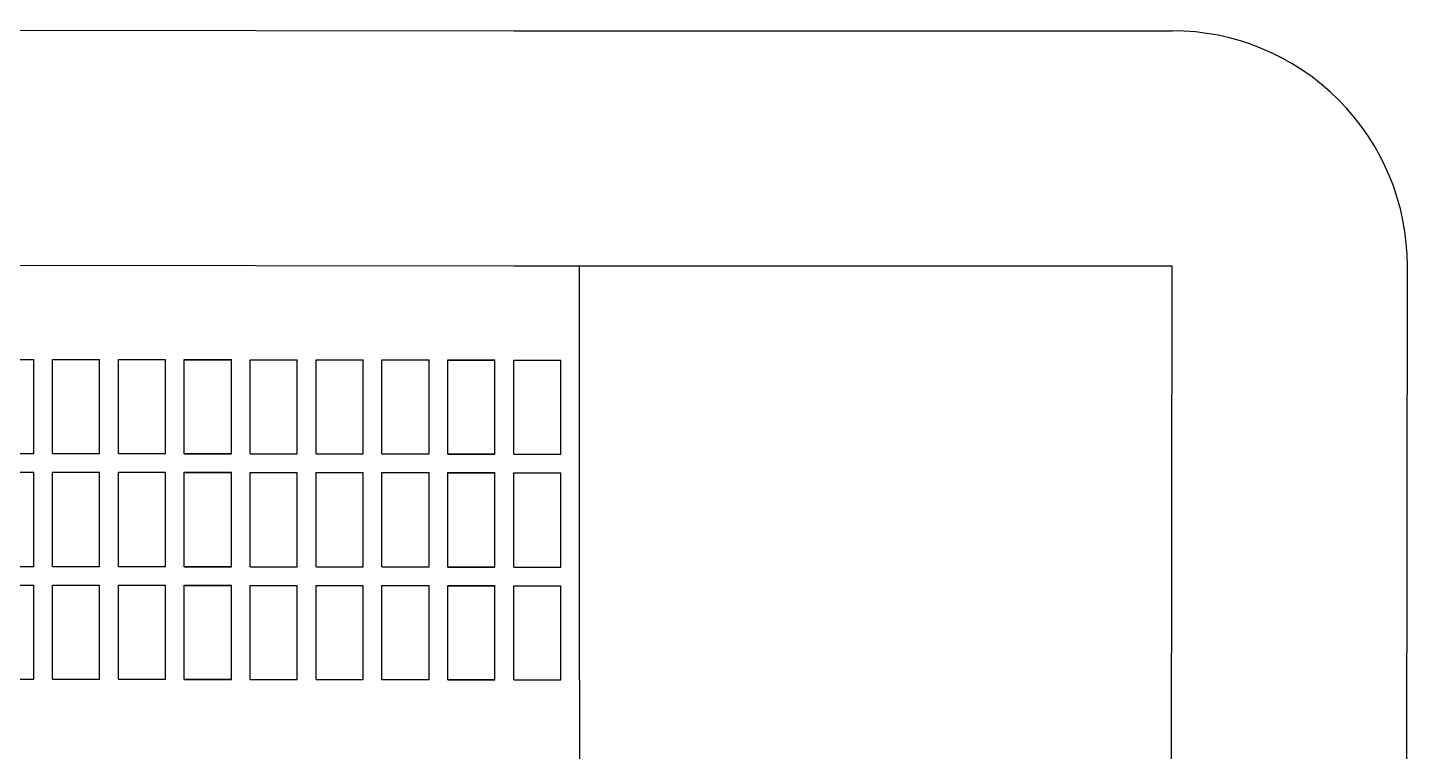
# Model space of a CAD drawing. Header units: millimetres. Extents: x 426 to 1302, y -791 to 304.
# Drawn here: x 1008.4 to 1301.6, y 150.5 to 304.4 of the extents above; entities that cross this region are included whole.
import ezdxf

# ---------------------------------------------------------------- set-up
doc = ezdxf.new("R2010")
doc.units = ezdxf.units.MM
doc.layers.get('0').update_dxf_attribs({"linetype": 'CONTINUOUS', "lineweight": 25, "true_color": 0x000000})

msp = doc.modelspace()

# ---------------------------------------------------------------- linework, layer by layer
for p, q in [((617.77, 304.41), (1111.77, 303.74)), ((1111.7, 303.74), (1251.59, 303.74)), ((477.6, 254.6), (1111.7, 253.74)), ((1111.7, 253.74), (1251.59, 253.74)), ((1125.7, 243.74), (1125.7, 253.74)), ((1250.25, -741.3), (1251.59, 253.74)), ((1300.44, -602.32), (1301.59, 253.68)), ((1125.7, 233.74), (1125.7, 243.74)), ((999.7, 233.89), (1009.7, 233.89)), ((1009.7, 213.89), (1009.7, 233.89)), ((1013.7, 213.89), (1013.7, 233.89)), ((1013.7, 233.89), (1023.7, 233.89)), ((1013.7, 213.89), (1013.7, 233.89)), ((1013.7, 233.89), (1023.7, 233.89)), ((1023.7, 213.89), (1023.7, 233.89)), ((1023.7, 213.89), (1023.7, 233.89)), ((1027.7, 233.89), (1037.7, 233.89)), ((1027.7, 213.89), (1027.7, 233.89)), ((1037.7, 213.89), (1037.7, 233.89)), ((1041.7, 213.89), (1041.7, 233.89)), ((1041.7, 233.89), (1051.7, 233.89)), ((1041.7, 213.82), (1041.7, 233.82)), ((1041.7, 233.82), (1051.7, 233.82)), ((1051.7, 213.89), (1051.7, 233.89)), ((1051.7, 213.82), (1051.7, 233.82)), ((1055.7, 233.82), (1065.7, 233.82)), ((1055.7, 213.82), (1055.7, 233.82)), ((1065.7, 213.82), (1065.7, 233.82)), ((1069.7, 213.82), (1069.7, 233.82)), ((1069.7, 233.82), (1079.7, 233.82)), ((1069.7, 213.82), (1069.7, 233.82)), ((1069.7, 233.82), (1079.7, 233.82)), ((1079.7, 213.82), (1079.7, 233.82)), ((1079.7, 213.82), (1079.7, 233.82)), ((1083.7, 233.82), (1093.7, 233.82)), ((1083.7, 213.82), (1083.7, 233.82)), ((1093.7, 213.82), (1093.7, 233.82)), ((1097.7, 213.82), (1097.7, 233.82)), ((1097.7, 233.82), (1107.7, 233.82)), ((1097.7, 213.74), (1097.7, 233.74)), ((1097.7, 233.74), (1107.7, 233.74)), ((1107.7, 213.82), (1107.7, 233.82)), ((1107.7, 213.74), (1107.7, 233.74)), ((1111.7, 233.74), (1121.7, 233.74)), ((1111.7, 213.74), (1111.7, 233.74)), ((1121.7, 213.74), (1121.7, 233.74)), ((1125.7, 213.74), (1125.7, 233.74)), ((999.7, 213.89), (1009.7, 213.89)), ((1013.7, 213.89), (1023.7, 213.89)), ((1013.7, 213.89), (1023.7, 213.89)), ((1027.7, 213.89), (1037.7, 213.89)), ((1041.7, 213.89), (1051.7, 213.89)), ((1041.7, 213.82), (1051.7, 213.82)), ((1055.7, 213.82), (1065.7, 213.82)), ((1069.7, 213.82), (1079.7, 213.82)), ((1069.7, 213.82), (1079.7, 213.82)), ((1083.7, 213.82), (1093.7, 213.82)), ((1097.7, 213.82), (1107.7, 213.82)), ((1097.7, 213.74), (1107.7, 213.74)), ((1111.7, 213.74), (1121.7, 213.74)), ((1125.7, 185.74), (1125.7, 213.74)), ((999.7, 209.89), (1009.7, 209.89)), ((1009.7, 189.89), (1009.7, 209.89)), ((1013.7, 189.89), (1013.7, 209.89)), ((1013.7, 209.89), (1023.7, 209.89)), ((1013.7, 189.89), (1013.7, 209.89)), ((1013.7, 209.89), (1023.7, 209.89)), ((1023.7, 189.89), (1023.7, 209.89)), ((1023.7, 189.89), (1023.7, 209.89)), ((1027.7, 189.89), (1027.7, 209.89)), ((1027.7, 209.89), (1037.7, 209.89)), ((1037.7, 189.89), (1037.7, 209.89)), ((1041.7, 189.89), (1041.7, 209.89)), ((1041.7, 209.89), (1051.7, 209.89)), ((1041.7, 189.82), (1041.7, 209.82)), ((1041.7, 209.82), (1051.7, 209.82)), ((1051.7, 189.89), (1051.7, 209.89)), ((1051.7, 189.82), (1051.7, 209.82)), ((1055.7, 189.82), (1055.7, 209.82)), ((1055.7, 209.82), (1065.7, 209.82)), ((1065.7, 189.82), (1065.7, 209.82)), ((1069.7, 189.82), (1069.7, 209.82)), ((1069.7, 209.82), (1079.7, 209.82)), ((1069.7, 189.82), (1069.7, 209.82)), ((1069.7, 209.82), (1079.7, 209.82)), ((1079.7, 189.82), (1079.7, 209.82)), ((1079.7, 189.82), (1079.7, 209.82)), ((1083.7, 189.82), (1083.7, 209.82)), ((1083.7, 209.82), (1093.7, 209.82)), ((1093.7, 189.82), (1093.7, 209.82)), ((1097.7, 189.82), (1097.7, 209.82)), ((1097.7, 209.82), (1107.7, 209.82)), ((1097.7, 189.74), (1097.7, 209.74)), ((1097.7, 209.74), (1107.7, 209.74)), ((1107.7, 189.82), (1107.7, 209.82)), ((1107.7, 189.74), (1107.7, 209.74)), ((1111.7, 189.74), (1111.7, 209.74)), ((1111.7, 209.74), (1121.7, 209.74)), ((1121.7, 189.74), (1121.7, 209.74)), ((999.7, 189.89), (1009.7, 189.89)), ((1013.7, 189.89), (1023.7, 189.89)), ((1013.7, 189.89), (1023.7, 189.89)), ((1027.7, 189.89), (1037.7, 189.89)), ((1041.7, 189.89), (1051.7, 189.89)), ((1041.7, 189.82), (1051.7, 189.82)), ((1055.7, 189.82), (1065.7, 189.82)), ((1069.7, 189.82), (1079.7, 189.82)), ((1069.7, 189.82), (1079.7, 189.82)), ((1083.7, 189.82), (1093.7, 189.82)), ((1097.7, 189.82), (1107.7, 189.82)), ((1097.7, 189.74), (1107.7, 189.74)), ((1111.7, 189.74), (1121.7, 189.74)), ((999.7, 185.89), (1009.7, 185.89)), ((1009.7, 165.89), (1009.7, 185.89)), ((1013.7, 165.89), (1013.7, 185.89)), ((1013.7, 185.89), (1023.7, 185.89)), ((1013.7, 165.89), (1013.7, 185.89)), ((1013.7, 185.89), (1023.7, 185.89)), ((1023.7, 165.89), (1023.7, 185.89)), ((1023.7, 165.89), (1023.7, 185.89)), ((1027.7, 185.89), (1037.7, 185.89)), ((1027.7, 165.89), (1027.7, 185.89)), ((1037.7, 165.89), (1037.7, 185.89)), ((1041.7, 165.89), (1041.7, 185.89)), ((1041.7, 185.89), (1051.7, 185.89)), ((1041.7, 165.82), (1041.7, 185.82)), ((1041.7, 185.82), (1051.7, 185.82)), ((1051.7, 165.89), (1051.7, 185.89)), ((1051.7, 165.82), (1051.7, 185.82)), ((1055.7, 185.82), (1065.7, 185.82)), ((1055.7, 165.82), (1055.7, 185.82)), ((1065.7, 165.82), (1065.7, 185.82)), ((1069.7, 165.82), (1069.7, 185.82)), ((1069.7, 185.82), (1079.7, 185.82)), ((1069.7, 165.82), (1069.7, 185.82)), ((1069.7, 185.82), (1079.7, 185.82)), ((1079.7, 165.82), (1079.7, 185.82)), ((1079.7, 165.82), (1079.7, 185.82)), ((1083.7, 185.82), (1093.7, 185.82)), ((1083.7, 165.82), (1083.7, 185.82)), ((1093.7, 165.82), (1093.7, 185.82)), ((1097.7, 165.82), (1097.7, 185.82)), ((1097.7, 185.82), (1107.7, 185.82)), ((1097.7, 165.74), (1097.7, 185.74)), ((1097.7, 185.74), (1107.7, 185.74)), ((1107.7, 165.82), (1107.7, 185.82)), ((1107.7, 165.74), (1107.7, 185.74)), ((1111.7, 185.74), (1121.7, 185.74)), ((1111.7, 165.74), (1111.7, 185.74)), ((1121.7, 165.74), (1121.7, 185.74)), ((1125.7, 165.74), (1125.7, 185.74)), ((999.7, 165.89), (1009.7, 165.89)), ((1013.7, 165.89), (1023.7, 165.89)), ((1013.7, 165.89), (1023.7, 165.89)), ((1027.7, 165.89), (1037.7, 165.89)), ((1041.7, 165.89), (1051.7, 165.89)), ((1041.7, 165.82), (1051.7, 165.82)), ((1055.7, 165.82), (1065.7, 165.82)), ((1069.7, 165.82), (1079.7, 165.82)), ((1069.7, 165.82), (1079.7, 165.82)), ((1083.7, 165.82), (1093.7, 165.82)), ((1097.7, 165.82), (1107.7, 165.82)), ((1097.7, 165.74), (1107.7, 165.74)), ((1111.7, 165.74), (1121.7, 165.74)), ((1125.7, 165.74), (1125.7, 155.74)), ((1125.7, 155.74), (1125.7, 145.74))]:
    msp.add_line(p, q)
msp.add_arc((1251.59, 253.74), 50, 359.9228, 90)

doc.saveas('drawing.dxf')
